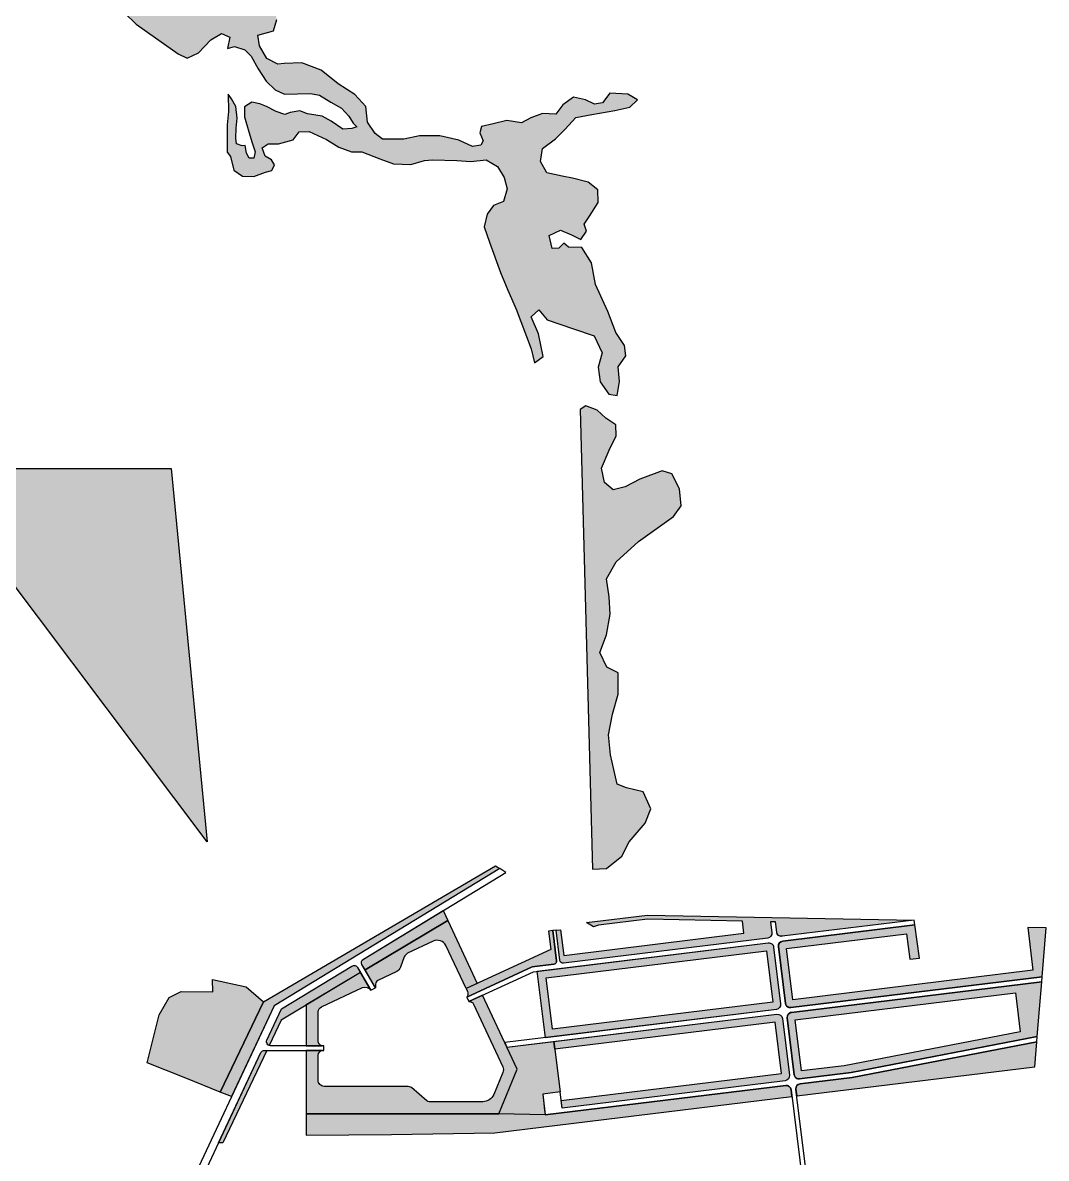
# Model space of a CAD drawing. Header units: millimetres. Extents: x 2240546 to 2245671, y 376439 to 383894.
# Drawn here: x 2244195 to 2245463, y 381036 to 382443 of the extents above; entities that cross this region are included whole.
import ezdxf

# ---------------------------------------------------------------- set-up
doc = ezdxf.new("R2010")
doc.units = ezdxf.units.MM
for name, color, linetype, true_color in [('благоустройство_внутридворовые_дороги', 7, 'Continuous', 0x000000), ('благоустройство_зеленые насаждения', 7, 'Continuous', 0x000000), ('благоустройство_озеленение', 7, 'Continuous', 0x000000)]:
    doc.layers.add(name, color=color, linetype=linetype, true_color=true_color)
doc.layers.add('благоустройство_штриховка_зеленые насаждения', color=90, linetype='Continuous', transparency=0.5)
doc.layers.add('благоустройство_штриховка_озеленение', color=105, linetype='Continuous', transparency=0.5)

msp = doc.modelspace()

# ---------------------------------------------------------------- hatches: boundary and pattern name
at = {"layer": 'благоустройство_штриховка_зеленые насаждения'}
h = msp.add_hatch(color=256, dxfattribs=at)
h.dxf.hatch_style = 1
h.paths.add_polyline_path([(2244449.528163341, 382354.7759092571), (2244449.837377517, 382333.1239610458), (2244448.331476455, 382316.5624483848), (2244448.331476455, 382299.6235336178), (2244448.331476455, 382282.6853676644), (2244452.472704377, 382277.4159656391), (2244456.613932299, 382260.4777996858), (2244467.156173918, 382252.9499755333), (2244481.463168194, 382252.5733222408), (2244495.769228288, 382257.8427242662), (2244503.676143048, 382260.1011463933), (2244507.064420439, 382266.8764127747), (2244503.299667783, 382273.2757746773), (2244495.392753023, 382277.7926189315), (2244491.628000367, 382287.9555185036), (2244499.158439861, 382293.2249205288), (2244511.958598892, 382293.2249205288), (2244530.030345825, 382298.1184180755), (2244537.560785319, 382307.9046643551), (2244549.985403267, 382308.2813176475), (2244571.445427589, 382298.4943225542), (2244586.505372397, 382288.7080762746), (2244602.318267735, 382283.0620209569), (2244615.119360948, 382283.0620209569), (2244637.332335802, 382274.4049857409), (2244654.651132203, 382268.3822771306), (2244676.111156526, 382267.6297193595), (2244692.677002396, 382272.5224680925), (2244702.626972754, 382273.2368363647), (2244732.746862368, 382272.4835297799), (2244750.442134034, 382270.9776654239), (2244769.266831498, 382273.2368363647), (2244783.197350508, 382264.9557056274), (2244791.479806352, 382251.4051728648), (2244795.244559008, 382237.4779868097), (2244790.726855821, 382221.6690319199), (2244778.302237873, 382216.7755343732), (2244770.396257294, 382205.8600770301), (2244766.631504638, 382190.0511221404), (2244773.40805942, 382171.2304385386), (2244787.133992616, 382133.4939719948), (2244796.164728082, 382111.8240522547), (2244806.400558071, 382088.3479938637), (2244825.065510446, 382038.9876922142), (2244829.28053873, 382021.5313471786), (2244840.117981799, 382029.356450371), (2244834.097180094, 382057.6481296836), (2244825.065510446, 382078.7167520205), (2244834.698793174, 382087.1439014298), (2244844.934623163, 382075.1044747191), (2244877.44788655, 382063.6678430389), (2244903.338735153, 382055.2406936296), (2244912.972017881, 382034.1720712926), (2244908.155376517, 382016.1136800401), (2244910.563697198, 381998.0552887877), (2244921.478677357, 381982.867849271), (2244931.714507345, 381981.0617106203), (2244934.725375289, 381998.5188044696), (2244932.918667686, 382016.577195722), (2244942.551950414, 382030.4220122698), (2244940.746176993, 382043.0627363839), (2244929.907799743, 382059.3157377993), (2244920.274517016, 382085.1992322442), (2244904.620432583, 382118.9085786951), (2244899.782305038, 382145.7647821398), (2244887.740701629, 382164.4252196092), (2244871.484069935, 382165.0265170124), (2244865.46326823, 382169.8421379339), (2244859.441532344, 382163.8231733922), (2244851.012409957, 382163.2211271753), (2244847.399928934, 382179.473379777), (2244861.248239946, 382186.0951393493), (2244875.096550958, 382180.075425994), (2244886.536541288, 382174.6577588555), (2244893.761503333, 382184.8910469156), (2244890.75063539, 382193.3181963249), (2244897.373984356, 382203.5514843849), (2244908.211427425, 382220.4065320173), (2244907.609814345, 382236.0567384021), (2244895.568210936, 382245.6879802452), (2244876.300711299, 382250.5036011668), (2244863.656560628, 382252.9117860345), (2244844.389060991, 382257.1253607391), (2244836.562485866, 382270.9701772869), (2244838.970806547, 382287.2231787024), (2244855.227438241, 382299.2618565995), (2244867.269041651, 382311.3012833102), (2244880.515739583, 382325.7473972612), (2244900.384852299, 382329.3596745627), (2244928.683087402, 382334.1752954843), (2244947.348039778, 382338.3888701888), (2244956.981322506, 382347.4180658151), (2244944.939719096, 382354.6411227906), (2244922.662285698, 382355.8452152244), (2244913.63061605, 382343.8065373274), (2244903.394786061, 382342.0003986766), (2244892.557342992, 382347.4180658151), (2244877.504871639, 382351.0295943029), (2244864.259107889, 382341.3983524598), (2244855.829051321, 382329.9617207795), (2244838.970806547, 382330.5630181828), (2244824.519948275, 382325.146099858), (2244813.080892127, 382319.1263865026), (2244795.01755283, 382322.1358687734), (2244778.158373876, 382317.9222940688), (2244763.708449784, 382314.3107655811), (2244761.300129103, 382306.4856623886), (2244765.515157387, 382296.8544205455), (2244762.504289443, 382291.436753407), (2244752.268459454, 382289.6306147563), (2244735.410214681, 382297.4557179487), (2244711.92768676, 382302.8733850872), (2244686.6403196, 382302.8733850872), (2244667.372819963, 382298.6598103825), (2244640.880358281, 382298.6598103825), (2244631.745928635, 382306.006421619), (2244622.112645907, 382319.8512381668), (2244620.305938305, 382339.113721853), (2244606.457627293, 382354.1626308346), (2244585.986901497, 382367.4054011656), (2244564.913628439, 382384.2596999842), (2244540.829487439, 382393.2888956105), (2244519.15366712, 382392.6875982073), (2244511.198174906, 382391.5591359574), (2244497.349863895, 382398.7821929329), (2244488.318194247, 382414.4331481315), (2244486.511486644, 382427.6759184623), (2244505.778986281, 382433.0935856008), (2244509.994014566, 382446.9384021485), (2244506.380599361, 382460.1811724795), (2244517.820589691, 382466.2008858349), (2244517.820589691, 382480.6477485996), (2244503.972278679, 382505.3278994244), (2244497.349863895, 382534.2216249538), (2244482.297392542, 382562.5133042663), (2244469.05069461, 382564.9207403202), (2244464.686197238, 382579.1137552398), (2244467.102925556, 382599.04642719), (2244486.435817919, 382612.3348751566), (2244506.373125907, 382616.5626773217), (2244556.51907078, 382628.6432887861), (2244603.64387171, 382635.8910566138), (2244639.289446674, 382647.9716680782), (2244660.434651731, 382650.3880898965), (2244691.246770059, 382646.7638315759), (2244700.309267706, 382655.2201847197), (2244686.414247605, 382666.092210868), (2244687.017729048, 382682.4006244974), (2244715.41405324, 382695.6890724641), (2244722.745512011, 382708.6285732455), (2244747.516276635, 382722.5205650566), (2244779.536292031, 382742.4532370067), (2244806.12030353, 382761.1780724545), (2244821.224154882, 382776.2786495816), (2244830.28665253, 382792.587063211), (2244825.453195893, 382804.6669258617), (2244810.349344542, 382801.0426675411), (2244797.661287326, 382781.1107444046), (2244772.287041259, 382773.2579351052), (2244743.287235624, 382767.2180037799), (2244720.328783693, 382759.9702359522), (2244695.558019069, 382743.661073509), (2244687.099937046, 382729.16478904), (2244682.26648041, 382720.7091847099), (2244672.599567138, 382724.332694217), (2244664.141485115, 382732.1855035163), (2244652.66225915, 382723.7291503727), (2244633.933782412, 382718.8970555495), (2244615.204371492, 382716.4806337312), (2244603.725145526, 382724.332694217), (2244607.954186538, 382740.6411078464), (2244611.579746106, 382756.3459776315), (2244601.912832833, 382761.7816162988), (2244580.163212152, 382752.1174266528), (2244559.62148854, 382739.4332713441), (2244537.871867858, 382728.5612451957), (2244525.788226268, 382719.5005993939), (2244522.163600882, 382698.3600909414), (2244505.85091828, 382678.4274189913), (2244472.017656009, 382678.4274189913), (2244445.434578692, 382682.65596997), (2244425.309500162, 382683.8398444338), (2244392.68506914, 382672.3635256274), (2244371.538929902, 382664.5114651418), (2244344.352371142, 382656.659404656), (2244311.727005939, 382644.5787931916), (2244285.143928621, 382637.3310253639), (2244267.623348951, 382632.4989305409), (2244250.707184907, 382631.2903452249), (2244228.956630044, 382633.1024743852), (2244217.477404078, 382625.2504138995), (2244226.539901725, 382599.277810624), (2244233.79008668, 382578.1373021716), (2244240.626429096, 382565.7594116672), (2244243.155259231, 382570.45597121), (2244248.575382038, 382577.3195976083), (2244254.357033201, 382582.7387623742), (2244260.861741079, 382583.8222958018), (2244268.450099845, 382579.848341482), (2244281.097053061, 382578.7648080543), (2244294.828591348, 382579.125736259), (2244305.307308605, 382583.4613675972), (2244313.980252441, 382593.5763430923), (2244320.484026137, 382604.4139238104), (2244335.299215312, 382607.3043447024), (2244348.307696885, 382605.4982060516), (2244353.00569716, 382598.6338308398), (2244346.86251764, 382588.8797835493), (2244324.820498055, 382573.7073203068), (2244312.534139014, 382560.3402469013), (2244299.887185798, 382545.5287118634), (2244291.215176143, 382533.6068489039), (2244294.105534634, 382517.7117804383), (2244303.500601002, 382508.680338371), (2244307.475544564, 382496.7584754116), (2244299.887185798, 382494.2297315378), (2244292.660355389, 382500.0098245083), (2244277.1221095, 382506.5125227019), (2244259.055033477, 382511.5700104494), (2244274.143937919, 382494.8579862342), (2244292.345536122, 382483.8436854824), (2244310.307049601, 382467.0837371902), (2244321.084705035, 382455.3513240976), (2244335.45335531, 382441.4645739824), (2244387.52278051, 382404.3915563793), (2244398.61525521, 382399.3288269358), (2244412.841909851, 382405.8382644528), (2244428.033574292, 382421.7490580061), (2244441.296153315, 382429.945572795), (2244451.423618215, 382425.1239613638), (2244448.800435719, 382411.1563393688), (2244457.532233009, 382413.7023059577), (2244470.266065132, 382409.337470885), (2244477.906738079, 382401.6988223046), (2244486.638535369, 382386.0576016842), (2244496.825787905, 382370.7803045233), (2244507.740768063, 382359.8685912486), (2244519.383475843, 382354.7759092571), (2244535.391615178, 382355.1398327166), (2244551.764085415, 382355.5037561761), (2244562.679065573, 382353.3209642329), (2244576.868352942, 382344.5912940877), (2244589.966515968, 382337.3165689667), (2244599.06264416, 382327.4951284431), (2244604.520134239, 382318.7654582979), (2244608.885565793, 382314.0366997659), (2244602.700348091, 382311.8546566365), (2244591.785367933, 382311.1268097175), (2244577.232683844, 382320.9482502411), (2244565.953372784, 382327.1319537974), (2244547.762050581, 382330.0418438457), (2244538.302525668, 382334.0427554589), (2244526.296421167, 382331.8599635158), (2244519.746872564, 382329.3139969268), (2244509.196223308, 382332.9517338942), (2244497.190118807, 382339.4986120962), (2244488.821718237, 382342.4085021446), (2244478.997862422, 382344.5912940877), (2244469.902668412, 382338.7715139909), (2244469.902668412, 382326.4041068784), (2244474.995827589, 382307.8529962096), (2244479.362193325, 382294.3945675323), (2244482.999897256, 382283.1189307983), (2244481.181045291, 382275.4802822178), (2244475.723555211, 382275.1163587583), (2244472.08585128, 382281.3000623146), (2244470.630396035, 382291.1215028382), (2244466.991757921, 382290.7575793788), (2244459.715415877, 382292.9396225081), (2244458.987688254, 382299.8511729834), (2244459.351084975, 382312.5817547417), (2244460.80654022, 382324.9491618542), (2244458.987688254, 382339.4986120962), (2244453.530198175, 382348.9561291604)])
h = msp.add_hatch(color=256, dxfattribs=at)
h.dxf.hatch_style = 1
h.paths.add_polyline_path([(2244885.840575846, 381963.8442371559), (2244901.157420648, 381394.3122600283), (2244918.38840396, 381394.9502493029), (2244937.533525781, 381410.2627407078), (2244946.46710634, 381428.1271892113), (2244966.251208513, 381451.095551912), (2244973.270650562, 381468.9600004154), (2244963.698089652, 381490.014395292), (2244943.276875491, 381495.1183094892), (2244931.790176071, 381499.5842344116), (2244923.4937075, 381535.9511206932), (2244920.940588639, 381560.8334512177), (2244926.045892179, 381586.3537710168), (2244933.066268411, 381611.2361015413), (2244933.066268411, 381637.3951594287), (2244919.02645013, 381644.4130414497), (2244910.091935389, 381662.9154792278), (2244918.38840396, 381684.6078633792), (2244922.855661331, 381710.1281831783), (2244921.606660263, 381731.5592313473), (2244918.415495232, 381753.890353587), (2244930.540240822, 381774.9447484636), (2244957.981831214, 381800.4650682628), (2244984.146395084, 381818.9675060408), (2245001.377378396, 381831.0893022589), (2245010.949939307, 381844.48782584), (2245009.034866616, 381865.5422207166), (2244999.462305705, 381884.0446584948), (2244987.337560115, 381887.8725941426), (2244959.895969723, 381877.6640169347), (2244941.389828254, 381868.0941778151), (2244926.711963804, 381864.2662421673), (2244915.862376371, 381873.1980920122), (2244912.034099353, 381891.0625405157), (2244921.606660263, 381913.3929139416), (2244930.540240822, 381931.2573624451), (2244929.902194652, 381944.6558860262), (2244917.777449063, 381952.9497465964), (2244906.928795813, 381963.1583238043), (2244892.888977531, 381968.2622380013)])
h = msp.add_hatch(color=256, dxfattribs=at)
h.dxf.hatch_style = 1
edge = h.paths.add_edge_path()
edge.add_line((2244632.145289264, 381247.0720327201), (2244619.140726085, 381269.580387646))
edge.add_line((2244619.140726085, 381269.580387646), (2244721.661461684, 381330.6544251753))
edge.add_line((2244721.661461684, 381330.6544251753), (2244758.119921228, 381252.6716989836))
edge.add_line((2244758.119921228, 381252.6716989836), (2244744.503248105, 381246.3795848252))
edge.add_line((2244744.503248105, 381246.3795848252), (2244719.5124336, 381299.8336218084))
edge.add_arc((2244708.681875752, 381293.7418766335), 12.42619582097155, 29.3559707718689, 114.8467492265869)
edge.add_line((2244703.460479927, 381305.0178408148), (2244672.006379819, 381290.2589213749))
edge.add_arc((2244679.496421361, 381279.0919437465), 13.44626757329492, 123.8509946323192, 150.2314895763125)
edge.add_line((2244667.824543997, 381285.7679747857), (2244663.211008155, 381272.887123603))
edge.add_arc((2244652.250719574, 381277.5094669849), 11.89512438432767, 301.1072257227307, 337.1331176486343, ccw=False)
edge.add_line((2244658.396232229, 381267.3248384533), (2244634.952687541, 381256.3246385984))
edge.add_arc((2244637.901863938, 381251.3442979736), 5.788042342691227, 120.6324729245305, 174.0227555460332)
edge.add_line((2244632.145289264, 381251.947026916), (2244632.145289264, 381247.0720327201))
h = msp.add_hatch(color=256, dxfattribs=at)
h.dxf.hatch_style = 1
edge = h.paths.add_edge_path()
edge.add_line((2244626.177888138, 381244.2720037198), (2244613.497797117, 381266.2187608143))
edge.add_line((2244613.497797117, 381266.2187608143), (2244555.99, 381231.9600000001))
edge.add_line((2244555.99, 381231.9600000001), (2244546.164797288, 381225.9898466598))
edge.add_line((2244546.164797288, 381225.9898466598), (2244546.164797288, 381175.4648894449))
edge.add_line((2244546.164797288, 381175.4648894449), (2244566.159953509, 381175.4648894449))
edge.add_arc((2244566.770670602, 381181.0380521193), 5.606524552856, 179.1266961978317, 263.7463782875933, ccw=False)
edge.add_line((2244561.164797288, 381181.1235036076), (2244561.164797288, 381217.5143139864))
edge.add_arc((2244567.621910308, 381217.6010373412), 6.45769536977993, 113.5744534075346, 180.7694744482757, ccw=False)
edge.add_line((2244565.03921696, 381223.5197808361), (2244616.145687068, 381247.5000019394))
edge.add_arc((2244619.251523167, 381239.9491479711), 8.164656362923841, 31.96894991178192, 112.35846798629649, ccw=False)
h = msp.add_hatch(color=256, dxfattribs=at)
h.dxf.hatch_style = 1
h.paths.add_polyline_path([(2244430.029367265, 381257.6428598387), (2244471.806696163, 381248.4703114173), (2244493.168945369, 381229.7285473098), (2244439.45207013, 381118.1316699359), (2244397.082157406, 381135.1339265654), (2244349.149999999, 381154.41), (2244364.209999999, 381213.8200000001), (2244376.5, 381235.4000000004), (2244391.31, 381242.6400000001), (2244430.62, 381242.23)])
h = msp.add_hatch(color=256, dxfattribs=at)
h.dxf.hatch_style = 1
edge = h.paths.add_edge_path()
edge.add_line((2244566.274043474, 381169.7958181554), (2244546.164797288, 381169.7958181555))
edge.add_line((2244546.164797288, 381169.7958181555), (2244546.164797288, 381106.1471927697))
edge.add_line((2244546.164797288, 381106.1471927697), (2244546.164797288, 381091.1471927697))
edge.add_line((2244546.164797288, 381091.1471927697), (2244561.164797288, 381091.1471927697))
edge.add_line((2244561.164797288, 381091.1471927697), (2244784.993645554, 381091.1471927697))
edge.add_line((2244784.993645554, 381091.1471927697), (2244807.775518267, 381146.4609902448))
edge.add_line((2244807.775518267, 381146.4609902448), (2244764.89887865, 381238.1718658284))
edge.add_line((2244764.89887865, 381238.1718658284), (2244748.012630105, 381230.3671469879))
edge.add_arc((2244748.24477316, 381224.489660418), 5.882069259815473, 25.907895796805292, 92.26183540866703, ccw=False)
edge.add_line((2244753.5356802, 381227.0596879419), (2244789.887864032, 381149.3042799074))
edge.add_arc((2244783.451634594, 381145.8610865962), 7.299358160258498, -28.145470081976214, 28.14547008237912, ccw=False)
edge.add_line((2244789.887864032, 381142.417893285), (2244778.622929407, 381115.0669234901))
edge.add_arc((2244764.78788574, 381121.3344696676), 15.18850118842759, 270.72748709445796, 335.62854105101485, ccw=False)
edge.add_line((2244764.980729642, 381106.1471927697), (2244698.821778709, 381106.1471927697))
edge.add_arc((2244698.836116406, 381111.9485372399), 5.801362187499323, 236.0632186429689, 269.85839699145004, ccw=False)
edge.add_line((2244695.597344541, 381107.1354135106), (2244676.884045983, 381123.5634117115))
edge.add_arc((2244671.885534136, 381116.1853068832), 8.911876993262455, 55.88318057602747, 93.43930914653475)
edge.add_line((2244671.350899709, 381125.0811327345), (2244568.49797102, 381125.0811327345))
edge.add_arc((2244568.706037398, 381132.6317275962), 7.553461086404551, 176.7403110091316, 268.4215403630685, ccw=False)
edge.add_line((2244561.164797288, 381133.0612296269), (2244561.164797288, 381163.7659758765))
edge.add_arc((2244567.237167688, 381163.8002159005), 6.072466932392045, 99.12594040277901, 180.3230679199205, ccw=False)
at = {"layer": 'благоустройство_штриховка_озеленение'}
h = msp.add_hatch(color=256, dxfattribs=at)
h.dxf.hatch_style = 1
h.paths.add_polyline_path([(2243962.489234662, 381874.73), (2243962.489234662, 381887.1504816714), (2243953.106288784, 381890.9202659122), (2244378.959135944, 381890.9202659122), (2244423.5, 381428.0300000001), (2244088.85, 381872.3800000001)])
h = msp.add_hatch(color=256, dxfattribs=at)
h.dxf.hatch_style = 1
h.paths.add_polyline_path([(2244439.45207013, 381118.1316699359), (2244493.168945369, 381229.7285473098), (2244780.959516915, 381398.2904283543), (2244786.259426619, 381394.9945741733), (2244506.416128261, 381224.9515275799), (2244453.623815091, 381112.4448127009)])
h = msp.add_hatch(color=256, dxfattribs=at)
h.dxf.hatch_style = 1
edge = h.paths.add_edge_path()
edge.add_line((2244619.140726085, 381269.580387646), (2244615.384262929, 381276.0820905355))
edge.add_arc((2244619.7136103, 381278.5834404386), 4.999999999739951, 121.2843995641121, 210.0178633832706, ccw=False)
edge.add_line((2244617.117178093, 381282.8564417013), (2244715.93545605, 381342.9020498724))
edge.add_line((2244715.93545605, 381342.9020498724), (2244721.661461684, 381330.6544251752))
edge.add_line((2244721.661461684, 381330.6544251752), (2244619.140726085, 381269.580387646))
h = msp.add_hatch(color=256, dxfattribs=at)
h.dxf.hatch_style = 1
edge = h.paths.add_edge_path()
edge.add_line((2244893.639662497, 381328.2180403911), (2244969.09222993, 381337.4597044361))
edge.add_line((2244969.09222993, 381337.4597044361), (2245299.814037644, 381331.120034723))
edge.add_line((2245299.814037644, 381331.120034723), (2245136.045579693, 381311.0611669991))
edge.add_arc((2245135.316132373, 381317.0166608157), 5.999999999289476, 186.9829832294257, 276.98298323775794, ccw=False)
edge.add_line((2245129.360638556, 381316.2872134969), (2245127.806906112, 381328.9724941454))
edge.add_line((2245127.806906112, 381328.9724941454), (2245121.762067329, 381328.9724941454))
edge.add_line((2245121.762067329, 381328.9724941454), (2245123.40514474, 381315.5577661783))
edge.add_arc((2245117.449650923, 381314.8283188583), 5.999999999844842, -83.01701675830128, 6.982983239908378, ccw=False)
edge.add_line((2245118.179098243, 381308.8728250414), (2244865.070611005, 381277.8713139505))
edge.add_arc((2244864.584312791, 381281.8416431618), 3.999999999814809, 186.9829832258451, 276.9829832394918, ccw=False)
edge.add_line((2244860.61398358, 381281.3553449495), (2244856.054937835, 381318.5771813072))
edge.add_line((2244856.054937835, 381318.5771813072), (2244861.514140502, 381319.2458413503))
edge.add_line((2244861.514140502, 381319.2458413503), (2244865.404526207, 381287.4832076581))
edge.add_line((2244865.404526207, 381287.4832076581), (2245088.735544354, 381314.8374821484))
edge.add_line((2245088.735544354, 381314.8374821484), (2245086.894180295, 381329.8711000304))
edge.add_line((2245086.894180295, 381329.8711000304), (2244969.342562174, 381332.4530002517))
edge.add_line((2244969.342562174, 381332.4530002517), (2244908.413697315, 381324.9902442604))
edge.add_line((2244908.413697315, 381324.9902442604), (2244902.319999999, 381322.8200000001))
edge.add_line((2244902.319999999, 381322.8200000001), (2244893.639662497, 381328.2180403911))
h = msp.add_hatch(color=256, dxfattribs=at)
h.dxf.hatch_style = 1
edge = h.paths.add_edge_path()
edge.add_line((2244744.503248105, 381246.3795848252), (2244746.261807338, 381242.6181191758))
edge.add_line((2244746.261807338, 381242.6181191758), (2244746.261807341, 381242.61811917))
edge.add_arc((2244739.597874069, 381239.9442587452), 7.180357666471911, -35.158910519396784, 21.862807039912184, ccw=False)
edge.add_line((2244745.468233459, 381235.80947739), (2244826.187004702, 381273.1087294744))
edge.add_line((2244826.187004702, 381273.1087294744), (2244853.159623376, 381276.4124193115))
edge.add_arc((2244852.673325162, 381280.3827485234), 4.000000000506956, 276.9829832449974, 366.9829832324824)
edge.add_line((2244856.643654374, 381280.8690467363), (2244852.084608624, 381318.0908830941))
edge.add_line((2244852.084608624, 381318.0908830941), (2244846.625405958, 381317.422223051))
edge.add_line((2244846.625405958, 381317.422223051), (2244849.390510067, 381294.8468293599))
edge.add_line((2244849.390510067, 381294.8468293599), (2244744.503248105, 381246.3795848252))
h = msp.add_hatch(color=256, dxfattribs=at)
h.dxf.hatch_style = 1
edge = h.paths.add_edge_path()
edge.add_line((2245300.640213776, 381325.17638855), (2245136.775027014, 381305.1056731811))
edge.add_arc((2245137.504474333, 381299.150179364), 5.99999999980946, 96.98298323714975, 186.9829832349429)
edge.add_line((2245131.548980516, 381298.4207320446), (2245140.180773793, 381227.9473885376))
edge.add_arc((2245146.13626761, 381228.6768358576), 5.999999999844842, 186.9829832399084, 276.9835099109123)
edge.add_line((2245146.865769674, 381222.7213487454), (2245458.456112804, 381260.8858985945))
edge.add_line((2245458.456112804, 381260.8858985945), (2245463.47, 381321.6))
edge.add_line((2245463.47, 381321.6), (2245440.460946617, 381322.1053701597))
edge.add_line((2245440.460946617, 381322.1053701597), (2245446.959485603, 381269.0487508434))
edge.add_line((2245446.959485603, 381269.0487508434), (2245149.184794741, 381232.5763848564))
edge.add_line((2245149.184794741, 381232.5763848564), (2245141.40402333, 381296.1016522408))
edge.add_line((2245141.40402333, 381296.1016522408), (2245290.291368762, 381314.3378352345))
edge.add_line((2245290.291368762, 381314.3378352345), (2245294.181754467, 381282.5752015421))
edge.add_line((2245294.181754467, 381282.5752015421), (2245306.354598689, 381284.0661691872))
edge.add_line((2245306.354598689, 381284.0661691872), (2245300.640213776, 381325.17638855))
h = msp.add_hatch(color=256, dxfattribs=at)
h.dxf.hatch_style = 1
edge = h.paths.add_edge_path()
edge.add_line((2244832.548551183, 381267.8430725982), (2245118.908545569, 381302.9173312234))
edge.add_arc((2245119.637992889, 381296.9618374068), 5.999999999289476, 6.982983231632488, 96.98298323775788, ccw=False)
edge.add_line((2245125.593486706, 381297.6912847258), (2245134.225279983, 381227.2179412222))
edge.add_arc((2245128.269786166, 381226.4884939021), 5.999999999858995, -83.01701675836892, 6.982983241011823, ccw=False)
edge.add_line((2245128.999233486, 381220.5330000851), (2244842.639239105, 381185.4587414592))
edge.add_line((2244842.639239105, 381185.4587414592), (2244832.548551183, 381267.8430725982))
h.paths.add_polyline_path([(2244843.629332467, 381259.6292862539), (2245116.589465758, 381293.0622884086), (2245124.370237168, 381229.5370210242), (2244851.410103878, 381196.1040188695)], flags=16)
h = msp.add_hatch(color=256, dxfattribs=at)
h.dxf.hatch_style = 1
edge = h.paths.add_edge_path()
edge.add_arc((2244502.110638254, 381180.4648894455), 5.00000000009373, 154.8622930107483, 249.0232388857641, ccw=False)
edge.add_line((2244497.584191091, 381182.5888659242), (2244515.723519468, 381221.2459378238))
edge.add_line((2244515.723519468, 381221.2459378238), (2244602.954905427, 381274.2509256654))
edge.add_arc((2244605.551337634, 381269.9779244026), 4.999999999824241, 30.01786337771341, 121.2843995637657, ccw=False)
edge.add_line((2244609.880685005, 381272.4792743054), (2244613.497797117, 381266.2187608143))
edge.add_line((2244613.497797117, 381266.2187608143), (2244515.098939607, 381207.1130927187))
edge.add_line((2244515.098939607, 381207.1130927187), (2244500.320691932, 381175.7962609355))
h = msp.add_hatch(color=256, dxfattribs=at)
h.dxf.hatch_style = 1
edge = h.paths.add_edge_path()
edge.add_line((2245457.951817507, 381254.779292162), (2245147.595162279, 381216.7658482265))
edge.add_arc((2245148.324609599, 381210.8103544092), 5.999999999926175, 96.98298323253329, 186.9829832388049)
edge.add_line((2245142.369115782, 381210.0809070894), (2245151.000909058, 381139.6075635862))
edge.add_arc((2245156.956402875, 381140.3370109046), 5.999999999660852, 186.9829832255637, 276.9829832378255)
edge.add_line((2245157.685850195, 381134.3815170881), (2245221.765551827, 381142.2301973218))
edge.add_line((2245221.765551827, 381142.2301973218), (2245452.333879068, 381186.7506208326))
edge.add_line((2245452.333879068, 381186.7506208326), (2245457.951817507, 381254.779292162))
h.paths.add_polyline_path([(2245152.224158573, 381207.7618272844), (2245425.184291864, 381241.1948294394), (2245431.107344851, 381192.8367033807), (2245213.073505316, 381150.7365632966), (2245160.004929984, 381144.2365599004)], flags=16)
h = msp.add_hatch(color=256, dxfattribs=at)
h.dxf.hatch_style = 1
edge = h.paths.add_edge_path()
edge.add_line((2244862.230239121, 381107.764193913), (2245135.190372412, 381141.1971960678))
edge.add_line((2245135.190372412, 381141.1971960678), (2245127.409601001, 381204.7224634522))
edge.add_line((2245127.409601001, 381204.7224634522), (2244854.44946771, 381171.2894612974))
edge.add_line((2244854.44946771, 381171.2894612974), (2244853.294509453, 381180.7189931747))
edge.add_line((2244853.294509453, 381180.7189931747), (2245129.728680827, 381214.5775062687))
edge.add_arc((2245130.458128146, 381208.6220124512), 6.00000000021389, 6.982983239908378, 96.98298323667672, ccw=False)
edge.add_line((2245136.413621963, 381209.3514597712), (2245145.04541524, 381138.8781162669))
edge.add_arc((2245139.089921421, 381138.1486689493), 6.000000001403532, -83.0170167472225, 6.982983215125387, ccw=False)
edge.add_line((2245139.819368743, 381132.1931751305), (2244863.385197377, 381098.3346620358))
edge.add_line((2244863.385197377, 381098.3346620358), (2244862.230239121, 381107.764193913))
h = msp.add_hatch(color=256, dxfattribs=at)
h.dxf.hatch_style = 1
h.paths.add_polyline_path([(2244842.502268618, 381089.7320174887), (2244784.993645554, 381091.1471927697), (2244807.775518267, 381146.4609902448), (2244795.092087848, 381173.5901803936), (2244853.294509453, 381180.7189931747), (2244860.953706311, 381118.1863080934), (2244839.379766856, 381115.5438652003), (2244841.795555391, 381095.8204207588)])
h = msp.add_hatch(color=256, dxfattribs=at)
h.dxf.hatch_style = 1
edge = h.paths.add_edge_path()
edge.add_line((2245154.223617501, 381113.2961087326), (2245449.251469767, 381149.4251478825))
edge.add_line((2245449.251469767, 381149.4251478825), (2245451.821057866, 381180.5407726128))
edge.add_line((2245451.821057866, 381180.5407726128), (2245222.700147145, 381136.299830665))
edge.add_line((2245222.700147145, 381136.299830665), (2245158.415297513, 381128.4260232688))
edge.add_arc((2245159.144744833, 381122.4705294517), 5.999999999695071, 96.98298323280359, 186.9829832338283)
edge.add_line((2245153.189251016, 381121.7410821325), (2245154.223617501, 381113.2961087326))
h = msp.add_hatch(color=256, dxfattribs=at)
h.dxf.hatch_style = 1
edge = h.paths.add_edge_path()
edge.add_line((2244443, 381055.1), (2244437.738336631, 381055.0502134221))
edge.add_line((2244437.738336631, 381055.0502134221), (2244490.231683112, 381166.9197946347))
edge.add_arc((2244494.758130274, 381164.7958181568), 4.999999998953528, 89.99999999466388, 154.8622930140647, ccw=False)
edge.add_line((2244494.758130275, 381169.7958181556), (2244497.470980354, 381169.7958181556))
edge.add_line((2244497.470980354, 381169.7958181556), (2244443, 381055.1))
h = msp.add_hatch(color=256, dxfattribs=at)
h.dxf.hatch_style = 1
edge = h.paths.add_edge_path()
edge.add_line((2244546.164797288, 381064.6489751211), (2244651.81, 381065.31))
edge.add_line((2244651.81, 381065.31), (2244780.01, 381067.47))
edge.add_line((2244780.01, 381067.47), (2245148.26810691, 381112.5667983519))
edge.add_line((2245148.26810691, 381112.5667983519), (2245147.233757198, 381121.0116348131))
edge.add_arc((2245141.278263381, 381120.2821874944), 5.999999999689158, 6.982983227770538, 96.98298323755523)
edge.add_line((2245140.548816061, 381126.2376813112), (2244842.502268618, 381089.7320174887))
edge.add_line((2244842.502268618, 381089.7320174887), (2244784.993645554, 381091.1471927697))
edge.add_line((2244784.993645554, 381091.1471927697), (2244546.164797288, 381091.1471927697))
edge.add_line((2244546.164797288, 381091.1471927697), (2244546.164797288, 381064.6489751211))

# ---------------------------------------------------------------- linework, layer by layer
at = {"layer": 'благоустройство_внутридворовые_дороги'}
for points in [[(2244414.715800054, 381005.9864425261), (2244490.231683112, 381166.9197946347, -0.2908216264106749), (2244494.758130275, 381169.7958181556), (2244567.988699878, 381169.7958181555), (2244567.988699878, 381175.4648894449), (2244502.110638253, 381175.4648894449, -0.5494007529589137), (2244497.584191091, 381182.5888659242), (2244515.723519468, 381221.2459378238), (2244602.954905427, 381274.2509256654, -0.4207029540598013), (2244609.880685005, 381272.4792743053), (2244626.177888137, 381244.2720037195), (2244632.145289264, 381247.0720327201), (2244615.384262929, 381276.0820905355, -0.4077538124839827), (2244617.117178093, 381282.8564417013), (2244793.873133093, 381390.2598394863), (2244786.259426619, 381394.9945741733), (2244506.416128261, 381224.9515275799), (2244387.808347309, 380972.1842023247, -0.4010991823470752)], [(2245171.052286296, 380975.9002607687), (2245153.189251015, 381121.7410821323, -0.4142135623354976), (2245158.415297513, 381128.4260232687), (2245222.700147144, 381136.2998306649), (2245451.821057866, 381180.5407726128), (2245452.333879068, 381186.7506208326), (2245221.765551827, 381142.2301973217), (2245157.685850195, 381134.3815170881, -0.4142135623817163), (2245151.000909058, 381139.6075635862), (2245142.369115782, 381210.0809070894, -0.4142135623703214), (2245147.595162279, 381216.7658482264), (2245457.951817507, 381254.779292162), (2245458.456112804, 381260.8858985945), (2245146.86571493, 381222.7213420402, -0.4142135623544924), (2245140.180773793, 381227.9473885376), (2245131.548980516, 381298.4207320446, -0.4142135623418291), (2245136.775027014, 381305.1056731811), (2245300.640213776, 381325.17638855), (2245299.814037644, 381331.120034723), (2245136.045579693, 381311.0611669991, -0.4142135623569673), (2245129.360638556, 381316.2872134966), (2245127.806906112, 381328.9724941454), (2245121.745761547, 381329.1056209432), (2245123.40514474, 381315.5577661783, -0.4142135623441904), (2245118.179098243, 381308.8728250414), (2244865.070611005, 381277.8713139505, -0.4142135623761064), (2244860.61398358, 381281.3553449487), (2244856.054937835, 381318.5771813072), (2244852.084608624, 381318.0908830941), (2244856.643654374, 381280.8690467363, -0.4142135623750702), (2244853.159623376, 381276.4124193115), (2244826.187004702, 381273.1087294744), (2244745.468233503, 381235.8094774106), (2244748.012630105, 381230.3671469879), (2244827.850287614, 381267.2676147314), (2245118.908545569, 381302.9173312234, -0.4142135623569673), (2245125.593486706, 381297.6912847258), (2245134.225279983, 381227.2179412222, -0.4142135623536879), (2245128.999233486, 381220.5330000851), (2244792.419072307, 381179.307619958), (2244795.092087848, 381173.5901803936), (2245129.728680827, 381214.5775062687, -0.4142135623594422), (2245136.413621963, 381209.3514597712), (2245145.04541524, 381138.8781162669, -0.4142135623156982), (2245139.819368743, 381132.1931751305), (2244863.385197377, 381098.3346620358), (2244860.953706311, 381118.1863080934), (2244839.379766856, 381115.5438652002), (2244842.502268618, 381089.7320174887), (2245140.548816061, 381126.2376813112, -0.4142135623817163), (2245147.233757198, 381121.0116348131), (2245164.886828155, 380976.8850444834, -0.1410565695614368)]]:
    msp.add_lwpolyline(points, format="xyb", dxfattribs=at)
at = {"layer": 'благоустройство_зеленые насаждения'}
msp.add_lwpolyline([(2244321.084705035, 382455.3513240976), (2244335.45335531, 382441.4645739824), (2244387.52278051, 382404.3915563793), (2244398.61525521, 382399.3288269358), (2244412.841909851, 382405.8382644528), (2244428.033574292, 382421.7490580061), (2244441.296153315, 382429.945572795), (2244451.423618215, 382425.1239613638), (2244448.800435719, 382411.1563393688), (2244457.532233009, 382413.7023059577), (2244470.266065132, 382409.337470885), (2244477.906738079, 382401.6988223046), (2244486.638535369, 382386.0576016842), (2244496.825787905, 382370.7803045233), (2244507.740768063, 382359.8685912486), (2244519.383475843, 382354.7759092571), (2244535.391615178, 382355.1398327166), (2244551.764085415, 382355.5037561761), (2244562.679065573, 382353.3209642329), (2244576.868352942, 382344.5912940877), (2244589.966515968, 382337.3165689667), (2244599.06264416, 382327.4951284431), (2244604.520134239, 382318.7654582979), (2244608.885565793, 382314.0366997659), (2244602.700348091, 382311.8546566365), (2244591.785367933, 382311.1268097175), (2244577.232683844, 382320.9482502411), (2244565.953372784, 382327.1319537974), (2244547.762050581, 382330.0418438457), (2244538.302525668, 382334.0427554589), (2244526.296421167, 382331.8599635158), (2244519.746872564, 382329.3139969268), (2244509.196223308, 382332.9517338942), (2244497.190118807, 382339.4986120962), (2244488.821718237, 382342.4085021446), (2244478.997862422, 382344.5912940877), (2244469.902668412, 382338.7715139909), (2244469.902668412, 382326.4041068784), (2244474.995827589, 382307.8529962096), (2244479.362193325, 382294.3945675323), (2244482.999897256, 382283.1189307983), (2244481.181045291, 382275.4802822178), (2244475.723555211, 382275.1163587583), (2244472.08585128, 382281.3000623146), (2244470.630396035, 382291.1215028382), (2244466.991757921, 382290.7575793788), (2244459.715415877, 382292.9396225081), (2244458.987688254, 382299.8511729834), (2244459.351084975, 382312.5817547417), (2244460.80654022, 382324.9491618542), (2244458.987688254, 382339.4986120962), (2244453.530198175, 382348.9561291604), (2244449.528163341, 382354.7759092571), (2244449.837377517, 382333.1239610458), (2244448.331476455, 382316.5624483848), (2244448.331476455, 382299.6235336178), (2244448.331476455, 382282.6853676644), (2244452.472704377, 382277.4159656391), (2244456.613932299, 382260.4777996858), (2244467.156173918, 382252.9499755333), (2244481.463168194, 382252.5733222408), (2244495.769228288, 382257.8427242662), (2244503.676143048, 382260.1011463933), (2244507.064420439, 382266.8764127747), (2244503.299667783, 382273.2757746773), (2244495.392753023, 382277.7926189315), (2244491.628000367, 382287.9555185036), (2244499.158439861, 382293.2249205288), (2244511.958598892, 382293.2249205288), (2244530.030345825, 382298.1184180755), (2244537.560785319, 382307.9046643551), (2244549.985403267, 382308.2813176475), (2244571.445427589, 382298.4943225542), (2244586.505372397, 382288.7080762746), (2244602.318267735, 382283.0620209569), (2244615.119360948, 382283.0620209569), (2244637.332335802, 382274.4049857409), (2244654.651132203, 382268.3822771306), (2244676.111156526, 382267.6297193595), (2244692.677002396, 382272.5224680925), (2244702.626972754, 382273.2368363647), (2244732.746862368, 382272.4835297799), (2244750.442134034, 382270.9776654239), (2244769.266831498, 382273.2368363647), (2244783.197350508, 382264.9557056274), (2244791.479806352, 382251.4051728648), (2244795.244559008, 382237.4779868097), (2244790.726855821, 382221.6690319199), (2244778.302237873, 382216.7755343732), (2244770.396257294, 382205.8600770301), (2244766.631504638, 382190.0511221404), (2244773.40805942, 382171.2304385386), (2244787.133992616, 382133.4939719948), (2244796.164728082, 382111.8240522547), (2244806.400558071, 382088.3479938637), (2244825.065510446, 382038.9876922142), (2244829.28053873, 382021.5313471786), (2244840.117981799, 382029.356450371), (2244834.097180094, 382057.6481296836), (2244825.065510446, 382078.7167520205), (2244834.698793174, 382087.1439014298), (2244844.934623163, 382075.1044747191), (2244877.44788655, 382063.6678430389), (2244903.338735153, 382055.2406936296), (2244912.972017881, 382034.1720712926), (2244908.155376517, 382016.1136800401), (2244910.563697198, 381998.0552887877), (2244921.478677357, 381982.867849271), (2244931.714507345, 381981.0617106203), (2244934.725375289, 381998.5188044696), (2244932.918667686, 382016.577195722), (2244942.551950414, 382030.4220122698), (2244940.746176993, 382043.0627363839), (2244929.907799743, 382059.3157377993), (2244920.274517016, 382085.1992322442), (2244904.620432583, 382118.9085786951), (2244899.782305038, 382145.7647821398), (2244887.740701629, 382164.4252196092), (2244871.484069935, 382165.0265170124), (2244865.46326823, 382169.8421379339), (2244859.441532344, 382163.8231733922), (2244851.012409957, 382163.2211271753), (2244847.399928934, 382179.473379777), (2244861.248239946, 382186.0951393493), (2244875.096550958, 382180.075425994), (2244886.536541288, 382174.6577588555), (2244893.761503333, 382184.8910469156), (2244890.75063539, 382193.3181963249), (2244897.373984356, 382203.5514843849), (2244908.211427425, 382220.4065320173), (2244907.609814345, 382236.0567384021), (2244895.568210936, 382245.6879802452), (2244876.300711299, 382250.5036011668), (2244863.656560628, 382252.9117860345), (2244844.389060991, 382257.1253607391), (2244836.562485866, 382270.9701772869), (2244838.970806547, 382287.2231787024), (2244855.227438241, 382299.2618565995), (2244867.269041651, 382311.3012833102), (2244880.515739583, 382325.7473972612), (2244900.384852299, 382329.3596745627), (2244928.683087402, 382334.1752954843), (2244947.348039778, 382338.3888701888), (2244956.981322506, 382347.4180658151), (2244944.939719096, 382354.6411227906), (2244922.662285698, 382355.8452152244), (2244913.63061605, 382343.8065373274), (2244903.394786061, 382342.0003986766), (2244892.557342992, 382347.4180658151), (2244877.504871639, 382351.0295943029), (2244864.259107889, 382341.3983524598), (2244855.829051321, 382329.9617207795), (2244838.970806547, 382330.5630181828), (2244824.519948275, 382325.146099858), (2244813.080892127, 382319.1263865026), (2244795.01755283, 382322.1358687734), (2244778.158373876, 382317.9222940688), (2244763.708449784, 382314.3107655811), (2244761.300129103, 382306.4856623886), (2244765.515157387, 382296.8544205455), (2244762.504289443, 382291.436753407), (2244752.268459454, 382289.6306147563), (2244735.410214681, 382297.4557179487), (2244711.92768676, 382302.8733850872), (2244686.6403196, 382302.8733850872), (2244667.372819963, 382298.6598103825), (2244640.880358281, 382298.6598103825), (2244631.745928635, 382306.006421619), (2244622.112645907, 382319.8512381668), (2244620.305938305, 382339.113721853), (2244606.457627293, 382354.1626308346), (2244585.986901497, 382367.4054011656), (2244564.913628439, 382384.2596999842), (2244540.829487439, 382393.2888956105), (2244519.15366712, 382392.6875982073), (2244511.198174906, 382391.5591359574), (2244497.349863895, 382398.7821929329), (2244488.318194247, 382414.4331481315), (2244486.511486644, 382427.6759184623), (2244505.778986281, 382433.0935856008), (2244509.994014566, 382446.9384021485)], dxfattribs=at)
for points in [[(2244885.840575846, 381963.8442371559), (2244901.157420648, 381394.3122600283), (2244918.38840396, 381394.9502493029), (2244937.533525781, 381410.2627407078), (2244946.46710634, 381428.1271892113), (2244966.251208513, 381451.095551912), (2244973.270650562, 381468.9600004154), (2244963.698089652, 381490.014395292), (2244943.276875491, 381495.1183094892), (2244931.790176071, 381499.5842344116), (2244923.4937075, 381535.9511206932), (2244920.940588639, 381560.8334512177), (2244926.045892179, 381586.3537710168), (2244933.066268411, 381611.2361015413), (2244933.066268411, 381637.3951594287), (2244919.02645013, 381644.4130414497), (2244910.091935389, 381662.9154792278), (2244918.38840396, 381684.6078633792), (2244922.855661331, 381710.1281831783), (2244921.606660263, 381731.5592313473), (2244918.415495232, 381753.890353587), (2244930.540240822, 381774.9447484636), (2244957.981831214, 381800.4650682628), (2244984.146395084, 381818.9675060408), (2245001.377378396, 381831.0893022589), (2245010.949939307, 381844.48782584), (2245009.034866616, 381865.5422207166), (2244999.462305705, 381884.0446584948), (2244987.337560115, 381887.8725941426), (2244959.895969723, 381877.6640169347), (2244941.389828254, 381868.0941778151), (2244926.711963804, 381864.2662421673), (2244915.862376371, 381873.1980920122), (2244912.034099353, 381891.0625405157), (2244921.606660263, 381913.3929139416), (2244930.540240822, 381931.2573624451), (2244929.902194652, 381944.6558860262), (2244917.777449063, 381952.9497465964), (2244906.928795813, 381963.1583238043), (2244892.888977531, 381968.2622380013)], [(2244430.029367265, 381257.6428598387), (2244471.806696163, 381248.4703114173), (2244493.168945369, 381229.7285473098), (2244439.45207013, 381118.1316699359), (2244397.082157406, 381135.1339265654), (2244349.149999999, 381154.41), (2244364.209999999, 381213.8200000001), (2244376.5, 381235.4000000004), (2244391.31, 381242.6400000001), (2244430.62, 381242.23)]]:
    msp.add_lwpolyline(points, close=True, dxfattribs=at)
for points in [[(2244632.145289264, 381247.0720327201), (2244619.140726085, 381269.580387646), (2244721.661461684, 381330.6544251753), (2244758.119921228, 381252.6716989836), (2244744.503248105, 381246.3795848252), (2244719.5124336, 381299.8336218084, 0.3913460558500243), (2244703.460479927, 381305.0178408148), (2244672.006379819, 381290.2589213749, 0.1156177023018659), (2244667.824543997, 381285.7679747857), (2244663.211008155, 381272.887123603, -0.1585002512815832), (2244658.396232229, 381267.3248384533), (2244634.952687541, 381256.3246385984, 0.2372668152250712), (2244632.145289264, 381251.947026916)], [(2244626.177888138, 381244.2720037198), (2244613.497797117, 381266.2187608143), (2244555.99, 381231.9600000001), (2244546.164797288, 381225.9898466598), (2244546.164797288, 381175.4648894449), (2244566.159953509, 381175.4648894449, -0.3869695591180569), (2244561.164797288, 381181.1235036076), (2244561.164797288, 381217.5143139864, -0.3018940954075932), (2244565.03921696, 381223.5197808361), (2244616.145687068, 381247.5000019394, -0.3658961732155893)], [(2244566.274043474, 381169.7958181554), (2244546.164797288, 381169.7958181555), (2244546.164797288, 381106.1471927697), (2244546.164797288, 381091.1471927697), (2244561.164797288, 381091.1471927697), (2244784.993645554, 381091.1471927697), (2244807.775518267, 381146.4609902448), (2244764.89887865, 381238.1718658284), (2244748.012630105, 381230.3671469879, -0.2978941232932975), (2244753.5356802, 381227.0596879419), (2244789.887864032, 381149.3042799074, -0.2506768120888199), (2244789.887864032, 381142.417893285), (2244778.622929407, 381115.0669234901, -0.2910050662560206), (2244764.980729642, 381106.1471927697), (2244698.821778709, 381106.1471927697, -0.1485374586759594), (2244695.597344541, 381107.1354135106), (2244676.884045983, 381123.5634117115, 0.1653522611930681), (2244671.350899709, 381125.0811327345), (2244568.49797102, 381125.0811327345, -0.4228342737303187), (2244561.164797288, 381133.0612296269), (2244561.164797288, 381163.7659758765, -0.3698969837642913)]]:
    msp.add_lwpolyline(points, format="xyb", close=True, dxfattribs=at)
at = {"layer": 'благоустройство_озеленение'}
for points in [[(2243962.489234662, 381874.73), (2243962.489234662, 381887.1504816714), (2243953.106288784, 381890.9202659122), (2244378.959135944, 381890.9202659122), (2244423.5, 381428.0300000001), (2244088.85, 381872.3800000001)], [(2244439.45207013, 381118.1316699359), (2244493.168945369, 381229.7285473098), (2244780.959516915, 381398.2904283543), (2244786.259426619, 381394.9945741733), (2244506.416128261, 381224.9515275799), (2244453.623815091, 381112.4448127009)], [(2244843.629332467, 381259.6292862539), (2245116.589465758, 381293.0622884086), (2245124.370237168, 381229.5370210242), (2244851.410103878, 381196.1040188695)], [(2245152.224158573, 381207.7618272844), (2245425.184291864, 381241.1948294394), (2245431.107344851, 381192.8367033807), (2245213.073505316, 381150.7365632966), (2245160.004929984, 381144.2365599004)], [(2244842.502268618, 381089.7320174887), (2244784.993645554, 381091.1471927697), (2244807.775518267, 381146.4609902448), (2244795.092087848, 381173.5901803936), (2244853.294509453, 381180.7189931747), (2244860.953706311, 381118.1863080934), (2244839.379766856, 381115.5438652003), (2244841.795555391, 381095.8204207588)]]:
    msp.add_lwpolyline(points, close=True, dxfattribs=at)
for points in [[(2244619.140726085, 381269.580387646), (2244615.384262929, 381276.0820905355, -0.4077538125116777), (2244617.117178093, 381282.8564417013), (2244715.93545605, 381342.9020498724), (2244721.661461684, 381330.6544251752)], [(2244893.639662497, 381328.2180403911), (2244969.09222993, 381337.4597044361), (2245299.814037644, 381331.120034723), (2245136.045579693, 381311.0611669991, -0.4142135624354885), (2245129.360638556, 381316.2872134969), (2245127.806906112, 381328.9724941454), (2245121.762067329, 381328.9724941454), (2245123.40514474, 381315.5577661783, -0.4142135623639431), (2245118.179098243, 381308.8728250414), (2244865.070611005, 381277.8713139505, -0.4142135624476052), (2244860.61398358, 381281.3553449495), (2244856.054937835, 381318.5771813072), (2244861.514140502, 381319.2458413503), (2244865.404526207, 381287.4832076581), (2245088.735544354, 381314.8374821484), (2245086.894180295, 381329.8711000304), (2244969.342562174, 381332.4530002517), (2244908.413697315, 381324.9902442604), (2244902.319999999, 381322.8200000001)], [(2244744.503248105, 381246.3795848252), (2244746.261807338, 381242.6181191758), (2244746.261807341, 381242.61811917, -0.254068521657379), (2244745.468233459, 381235.80947739), (2244826.187004702, 381273.1087294744), (2244853.159623376, 381276.4124193115, 0.4142135623091188), (2244856.643654374, 381280.8690467363), (2244852.084608624, 381318.0908830941), (2244846.625405958, 381317.422223051), (2244849.390510067, 381294.8468293599)], [(2245300.640213776, 381325.17638855), (2245136.775027014, 381305.1056731811, 0.4142135623618136), (2245131.548980516, 381298.4207320446), (2245140.180773793, 381227.9473885376, 0.4142162546722374), (2245146.865769674, 381222.7213487454), (2245458.456112804, 381260.8858985945), (2245463.47, 381321.6), (2245440.460946617, 381322.1053701597), (2245446.959485603, 381269.0487508434), (2245149.184794741, 381232.5763848564), (2245141.40402333, 381296.1016522408), (2245290.291368762, 381314.3378352345), (2245294.181754467, 381282.5752015421), (2245306.354598689, 381284.0661691872)], [(2244832.548551183, 381267.8430725982), (2245118.908545569, 381302.9173312234, -0.4142135624210412), (2245125.593486706, 381297.6912847258), (2245134.225279983, 381227.2179412222, -0.4142135623699292), (2245128.999233486, 381220.5330000851), (2244842.639239105, 381185.4587414592)], [(2244500.320691932, 381175.7962609355, -0.4356476593390303), (2244497.584191091, 381182.5888659242), (2244515.723519468, 381221.2459378238), (2244602.954905427, 381274.2509256654, -0.420702954074274), (2244609.880685005, 381272.4792743054), (2244613.497797117, 381266.2187608143), (2244515.098939607, 381207.1130927187)], [(2245457.951817507, 381254.779292162), (2245147.595162279, 381216.7658482265, 0.4142135624002055), (2245142.369115782, 381210.0809070894), (2245151.000909058, 381139.6075635862, 0.4142135624492448), (2245157.685850195, 381134.3815170881), (2245221.765551827, 381142.2301973218), (2245452.333879068, 381186.7506208326)], [(2244862.230239121, 381107.764193913), (2245135.190372412, 381141.1971960678), (2245127.409601001, 381204.7224634522), (2244854.44946771, 381171.2894612974), (2244853.294509453, 381180.7189931747), (2245129.728680827, 381214.5775062687, -0.4142135623431074), (2245136.413621963, 381209.3514597712), (2245145.04541524, 381138.8781162669, -0.4142135621552931), (2245139.819368743, 381132.1931751305), (2244863.385197377, 381098.3346620358)], [(2245154.223617501, 381113.2961087326), (2245449.251469767, 381149.4251478825), (2245451.821057866, 381180.5407726128), (2245222.700147145, 381136.299830665), (2245158.415297513, 381128.4260232688, 0.414213562353007), (2245153.189251016, 381121.7410821325)], [(2244443, 381055.1), (2244437.738336631, 381055.0502134221), (2244490.231683112, 381166.9197946347, -0.2908216264914076), (2244494.758130275, 381169.7958181556), (2244497.470980354, 381169.7958181556)], [(2244546.164797288, 381064.6489751211), (2244651.81, 381065.31), (2244780.01, 381067.47), (2245148.26810691, 381112.5667983519), (2245147.233757198, 381121.0116348131, 0.4142135624365816), (2245140.548816061, 381126.2376813112), (2244842.502268618, 381089.7320174887), (2244784.993645554, 381091.1471927697), (2244546.164797288, 381091.1471927697)]]:
    msp.add_lwpolyline(points, format="xyb", close=True, dxfattribs=at)

doc.saveas('drawing.dxf')
